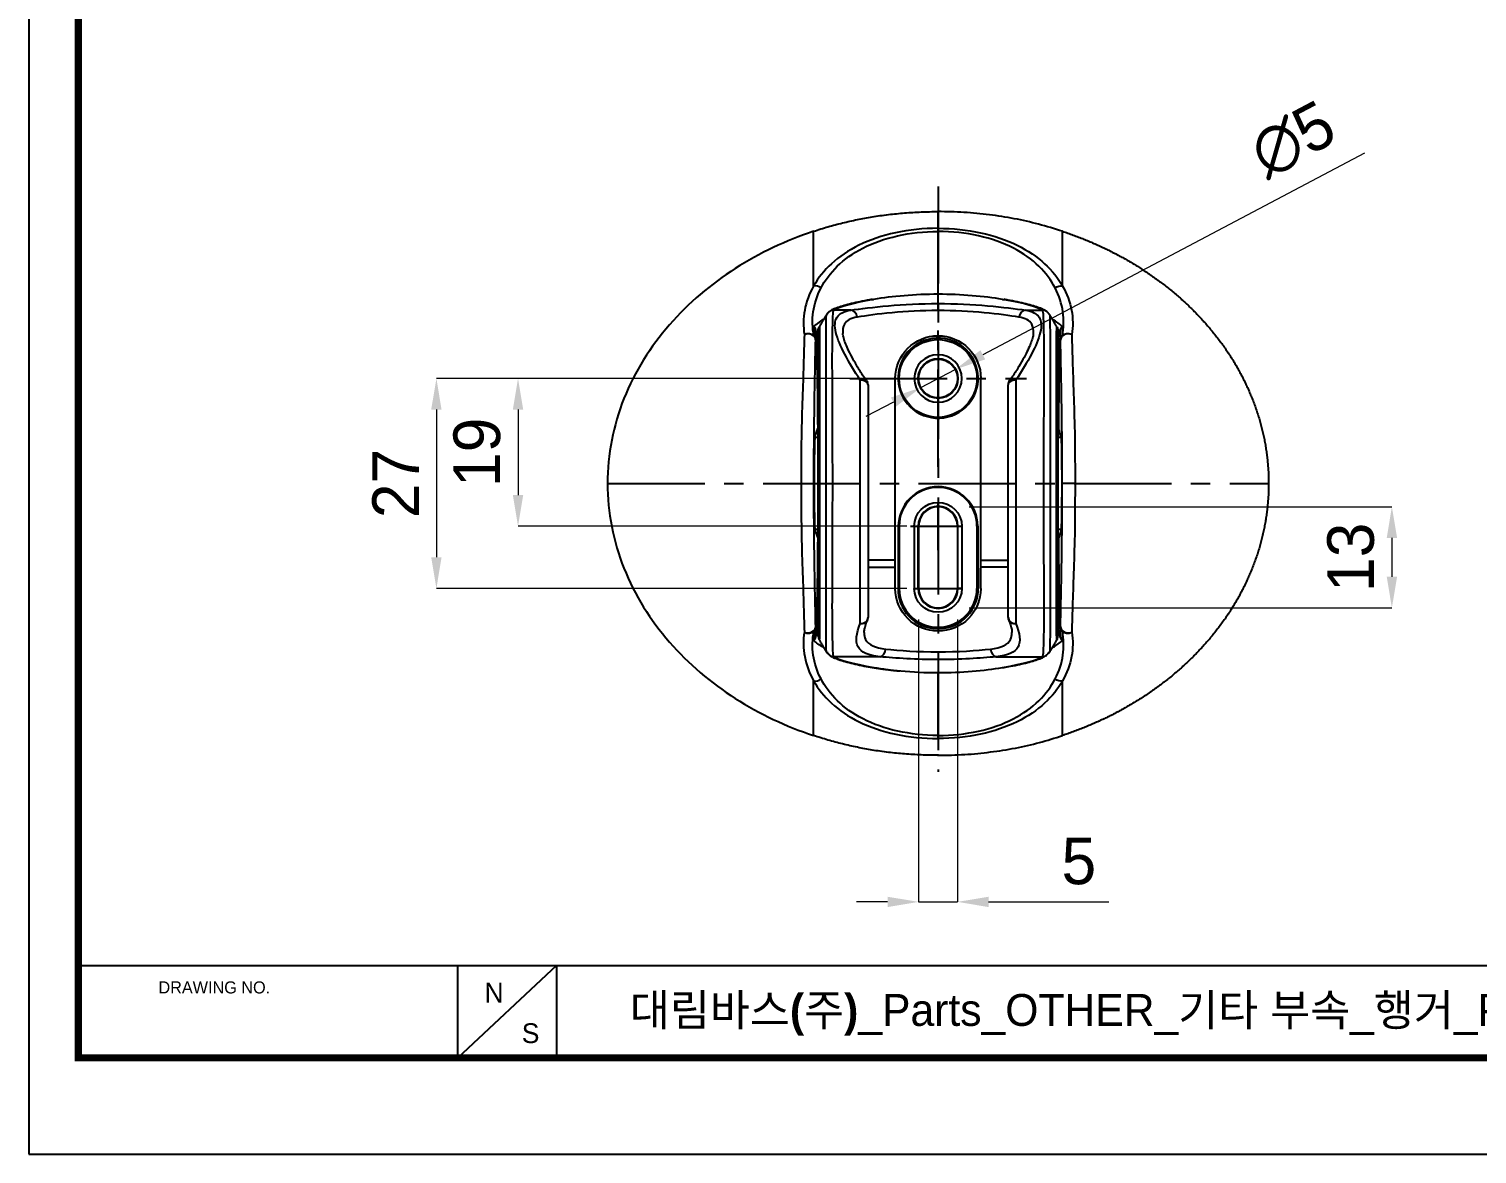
# Model space of a CAD drawing. Extents: x 0 to 395, y 0 to 289.
# Drawn here: x 0 to 186.2, y 0 to 144.7 of the extents above; entities that cross this region are included whole.
import ezdxf

# ---------------------------------------------------------------- set-up
doc = ezdxf.new("R2010")
doc.units = 0
doc.header["$LTSCALE"] = 10
doc.header["$MEASUREMENT"] = 0
doc.header["$PDMODE"] = 3
doc.header["$PDSIZE"] = -10
doc.linetypes.add('CENTER', pattern=[2, 1.25, -0.25, 0.25, -0.25])
doc.layers.get('0').update_dxf_attribs({"linetype": 'CONTINUOUS'})
doc.layers.get('DEFPOINTS').update_dxf_attribs({"linetype": 'CONTINUOUS'})
doc.layers.add('1', color=7, linetype='CONTINUOUS')
doc.layers.add('TOP', color=7, linetype='CONTINUOUS')
doc.layers.add('60', color=7, linetype='CONTINUOUS', true_color=0xffffff)
doc.styles.add('Daelim Dimension', font='')
doc.styles.get('Daelim Dimension').set_extended_font_data('나눔고딕')
doc.dimstyles.new('DEFAULT', dxfattribs={"dimscale": 2, "dimtxt": 2, "dimasz": 2, "dimexe": 0, "dimexo": 2, "dimgap": 1, "dimtad": 1, "dimdec": 0, "dimzin": 9, "dimdsep": 46, "dimtxsty": 'Daelim Dimension', "dimcen": 0.5, "dimclrd": 5, "dimclre": 5, "dimclrt": 256, "dimadec": 1, "dimazin": 0, "dimtfac": 1, "dimtdec": 0, "dimtix": 1, "dimtmove": 0, "dimatfit": 3, "dimfxl": 1, "dimtolj": 1, "dimtzin": 1, "dimlwd": 9, "dimlwe": 9, "dimarcsym": 0})

# ---------------------------------------------------------------- blocks, each defined once
blk = doc.blocks.new('*D1')
at = {"color": 5, "linetype": 'ByBlock', "lineweight": 9, "ltscale": 0.5, "transparency": 16777216}
for p, q in [((120.87, 83.24), (175.21, 83.24)), ((175.21, 79.24), (175.21, 74.24)), ((120.87, 70.24), (175.21, 70.24))]:
    blk.add_line(p, q, dxfattribs=at)
at = {"color": 5, "ltscale": 0.5, "transparency": 16777216}
for points in [[(174.55, 79.24), (175.88, 79.24), (175.21, 83.24)], [(174.55, 74.24), (175.88, 74.24), (175.21, 70.24)]]:
    blk.add_solid(points, dxfattribs=at)
at = {"layer": 'DEFPOINTS', "color": 0, "ltscale": 0.5, "transparency": 16777216}
for p in [(116.87, 83.24), (116.87, 70.24), (175.21, 70.24)]:
    blk.add_point(p, dxfattribs=at)
at = {"color": 7, "ltscale": 0.5, "transparency": 16777216, "insert": (169.94, 76.74), "char_height": 6, "attachment_point": 5, "rotation": 90, "style": 'Daelim Dimension'}
blk.add_mtext('\\A1;13', dxfattribs=at)
blk = doc.blocks.new('*D2')
at = {"color": 5, "linetype": 'ByBlock', "lineweight": 9, "ltscale": 0.5, "transparency": 16777216}
for p, q in [((114.37, 68.74), (114.37, 32.43)), ((119.37, 68.74), (119.37, 32.43)), ((110.37, 32.43), (106.37, 32.43)), ((114.37, 32.43), (119.37, 32.43)), ((123.37, 32.43), (138.82, 32.43))]:
    blk.add_line(p, q, dxfattribs=at)
at = {"color": 5, "ltscale": 0.5, "transparency": 16777216}
for points in [[(110.37, 33.09), (110.37, 31.76), (114.37, 32.43)], [(123.37, 33.09), (123.37, 31.76), (119.37, 32.43)]]:
    blk.add_solid(points, dxfattribs=at)
at = {"layer": 'DEFPOINTS', "color": 0, "ltscale": 0.5, "transparency": 16777216}
for p in [(114.37, 72.74), (119.37, 72.74), (114.37, 32.43)]:
    blk.add_point(p, dxfattribs=at)
at = {"color": 7, "ltscale": 0.5, "transparency": 16777216, "insert": (134.97, 37.66), "char_height": 6, "attachment_point": 5, "style": 'Daelim Dimension'}
blk.add_mtext('\\A1;5', dxfattribs=at)
blk = doc.blocks.new('*D3')
at = {"color": 5, "linetype": 'ByBlock', "lineweight": 9, "ltscale": 0.5, "transparency": 16777216}
for p, q in [((171.7, 128.72), (122.62, 102.78)), ((114.66, 98.57), (119.08, 100.91)), ((111.12, 96.7), (107.59, 94.84))]:
    blk.add_line(p, q, dxfattribs=at)
at = {"color": 5, "ltscale": 0.5, "transparency": 16777216}
for points in [[(122.31, 103.37), (122.93, 102.19), (119.08, 100.91)], [(110.81, 97.29), (111.44, 96.11), (114.66, 98.57)]]:
    blk.add_solid(points, dxfattribs=at)
at = {"layer": 'DEFPOINTS', "color": 0, "ltscale": 0.5, "transparency": 16777216}
for p in [(119.08, 100.91), (114.66, 98.57)]:
    blk.add_point(p, dxfattribs=at)
at = {"color": 7, "ltscale": 0.5, "transparency": 16777216, "insert": (162.49, 130.45), "char_height": 6, "attachment_point": 5, "rotation": 27.856, "style": 'Daelim Dimension'}
blk.add_mtext('\\A1;∅5', dxfattribs=at)
blk = doc.blocks.new('*D5')
at = {"color": 5, "linetype": 'ByBlock', "lineweight": 9, "ltscale": 0.5, "transparency": 16777216}
for p, q in [((112.87, 99.74), (62.87, 99.74)), ((62.87, 95.74), (62.87, 84.74)), ((112.87, 80.74), (62.87, 80.74))]:
    blk.add_line(p, q, dxfattribs=at)
at = {"color": 5, "ltscale": 0.5, "transparency": 16777216}
for points in [[(62.21, 95.74), (63.54, 95.74), (62.87, 99.74)], [(62.21, 84.74), (63.54, 84.74), (62.87, 80.74)]]:
    blk.add_solid(points, dxfattribs=at)
at = {"layer": 'DEFPOINTS', "color": 0, "ltscale": 0.5, "transparency": 16777216}
for p in [(116.87, 99.74), (62.87, 80.74), (116.87, 80.74)]:
    blk.add_point(p, dxfattribs=at)
at = {"color": 7, "ltscale": 0.5, "transparency": 16777216, "insert": (57.61, 90.24), "char_height": 6, "attachment_point": 5, "rotation": 90, "style": 'Daelim Dimension'}
blk.add_mtext('\\A1;19', dxfattribs=at)
blk = doc.blocks.new('*D6')
at = {"color": 5, "linetype": 'ByBlock', "lineweight": 9, "ltscale": 0.5, "transparency": 16777216}
for p, q in [((112.87, 99.74), (52.38, 99.74)), ((52.38, 95.74), (52.38, 76.74)), ((112.87, 72.74), (52.38, 72.74))]:
    blk.add_line(p, q, dxfattribs=at)
at = {"color": 5, "ltscale": 0.5, "transparency": 16777216}
for points in [[(51.71, 95.74), (53.04, 95.74), (52.38, 99.74)], [(51.71, 76.74), (53.04, 76.74), (52.38, 72.74)]]:
    blk.add_solid(points, dxfattribs=at)
at = {"layer": 'DEFPOINTS', "color": 0, "ltscale": 0.5, "transparency": 16777216}
for p in [(116.87, 99.74), (52.38, 72.74), (116.87, 72.74)]:
    blk.add_point(p, dxfattribs=at)
at = {"color": 7, "ltscale": 0.5, "transparency": 16777216, "insert": (47.14, 86.24), "char_height": 6, "attachment_point": 5, "rotation": 90, "style": 'Daelim Dimension'}
blk.add_mtext('\\A1;27', dxfattribs=at)

msp = doc.modelspace()

# ---------------------------------------------------------------- linework, layer by layer
at = {"color": 5}
msp.add_line((6.35, 24.25), (324.36, 24.25), dxfattribs=at)
at = {"color": 5, "ltscale": 40}
for p, q in [((55.1, 24.25), (55.1, 12.35)), ((55.1, 24.25), (55.1, 12.35)), ((67.83, 24.25), (55.1, 12.35)), ((67.83, 24.25), (55.1, 12.35)), ((67.83, 24.25), (67.83, 12.35)), ((67.83, 24.25), (67.83, 12.35))]:
    msp.add_line(p, q, dxfattribs=at)
at = {"ltscale": 0.5}
msp.add_lwpolyline([(0, 0), (394.94, 0), (394.94, 289.38), (0, 289.38)], close=True, dxfattribs=at)
at = {"color": 5, "linetype": 'ByBlock', "lineweight": 200, "const_width": 0.91}
msp.add_lwpolyline([(6.35, 12.39), (388.55, 12.39), (388.55, 282.66), (6.35, 282.66)], close=True, dxfattribs=at)
at = {"layer": '1', "color": 1, "linetype": 'CENTER'}
for p, q in [((116.87, 124.45), (116.87, 49.14)), ((74.37, 86.24), (159.37, 86.24)), ((113.81, 80.74), (119.93, 80.74)), ((113.81, 72.74), (119.93, 72.74))]:
    msp.add_line(p, q, dxfattribs=at)
at = {"layer": '1', "color": 4}
msp.add_line((116.87, 77.68), (116.87, 83.8), dxfattribs=at)
at = {"layer": '60', "color": 7, "linetype": 'Continuous'}
for p, q in [((116.87, 118.65), (116.87, 119.05)), ((107.87, 98.93), (107.87, 69.02)), ((125.87, 69.02), (125.87, 98.93)), ((101.04, 92.23), (101.4, 93.3)), ((132.7, 92.23), (132.35, 93.3)), ((101.47, 92.14), (101.03, 92.14)), ((132.72, 92.14), (132.27, 92.14)), ((101.03, 80.34), (101.47, 80.34)), ((101.04, 80.25), (101.4, 79.19)), ((111.87, 80.74), (111.87, 72.74)), ((114.37, 80.74), (114.37, 72.74)), ((119.37, 80.74), (119.37, 72.74)), ((121.87, 80.74), (121.87, 72.74)), ((132.27, 80.34), (132.72, 80.34)), ((132.7, 80.25), (132.35, 79.19)), ((111.37, 72.74), (111.37, 75.46)), ((122.37, 72.74), (122.37, 75.46)), ((116.87, 53.43), (116.87, 53.83))]:
    msp.add_line(p, q, dxfattribs=at)
at = {"layer": '60', "color": 93, "linetype": 'Continuous'}
for p, q in [((105.64, 108.53), (103.51, 108.53)), ((128.1, 108.53), (130.24, 108.53)), ((106.87, 68.21), (106.87, 99.52)), ((126.87, 99.52), (126.87, 68.21)), ((99.27, 86.24), (100.91, 86.24)), ((134.48, 86.24), (132.84, 86.24)), ((111.76, 80.74), (111.87, 80.74)), ((113.31, 80.74), (114.31, 80.74)), ((113.81, 80.74), (113.81, 72.74)), ((114.31, 80.74), (114.37, 80.74)), ((114.31, 72.74), (114.31, 80.74)), ((119.43, 80.74), (119.37, 80.74)), ((119.43, 72.74), (119.43, 80.74)), ((119.93, 80.74), (119.93, 72.74)), ((121.98, 80.74), (121.87, 80.74)), ((111.37, 76.39), (107.87, 76.39)), ((122.37, 76.39), (125.87, 76.39)), ((107.87, 75.46), (111.37, 75.46)), ((125.87, 75.46), (122.37, 75.46)), ((111.72, 72.74), (111.87, 72.74)), ((113.81, 72.74), (114.31, 72.74)), ((114.31, 72.74), (114.37, 72.74)), ((119.43, 72.74), (119.37, 72.74)), ((119.93, 72.74), (119.43, 72.74)), ((122.03, 72.74), (121.87, 72.74)), ((109.41, 63.95), (103.51, 63.95)), ((124.34, 63.95), (130.24, 63.95))]:
    msp.add_line(p, q, dxfattribs=at)
at = {"layer": '60', "color": 7, "linetype": 'Continuous'}
for radius in [5, 2.5]:
    msp.add_circle((116.87, 99.74), radius, dxfattribs=at)
at = {"layer": '60', "color": 93, "linetype": 'Continuous', "extrusion": (0, 0, -1)}
msp.add_circle((-116.87, 99.74), 3.06, dxfattribs=at)
at = {"layer": '60', "color": 93, "linetype": 'Continuous'}
msp.add_circle((116.87, 99.74), 2.56, dxfattribs=at)
at = {"layer": '60', "color": 7, "linetype": 'Continuous', "extrusion": (0, 0.000306108, -1)}
for centre, start, end in [((-102.47, 105.9, 0.03), 359.9999, 27.0816), ((-131.27, 105.9, 0.03), 152.9234, 180)]:
    msp.add_arc(centre, 1, start, end, dxfattribs=at)
at = {"layer": '60', "color": 7, "linetype": 'Continuous'}
for centre, radius, start, end in [((106.87, 98.93), 1, 0, 34.4787), ((126.87, 98.93), 1, 145.5213, 180), ((116.87, 80.74), 5, 0, 180), ((116.87, 80.74), 2.5, 0, 180), ((116.87, 72.74), 5, 180, 0), ((116.87, 72.74), 2.5, 180, 0), ((106.87, 69.02), 1, 336.5332, 0), ((126.87, 69.02), 1, 180, 203.4668)]:
    msp.add_arc(centre, radius, start, end, dxfattribs=at)
at = {"layer": '60', "color": 93, "linetype": 'Continuous', "extrusion": (0, 0, -1)}
for centre, start, end in [((-116.87, 80.74), 0, 180), ((-116.87, 72.74), 180, 0)]:
    msp.add_arc(centre, 3.06, start, end, dxfattribs=at)
at = {"layer": '60', "color": 93, "linetype": 'Continuous'}
for centre, start, end in [((116.87, 80.74), 0, 180), ((116.87, 72.74), 180, 0)]:
    msp.add_arc(centre, 2.56, start, end, dxfattribs=at)
at = {"layer": '60', "color": 7, "linetype": 'Continuous'}
for centre, major_axis, ratio, start_param, end_param in [((103.51, 107.54), (-0.563, 0.826), 0.984798, 6.324751, 6.377201), ((130.24, 107.54), (-0.563, -0.826), 0.984798, 3.052026, 3.102133), ((101.05, 86.24), (0, 6), 0.017455, 0.05236, 3.089233), ((132.7, 86.24), (0, 6), 0.017455, 3.193953, 6.230825), ((126.87, 69.02), (-0.917, -0.398), 0.779356, 6.261631, 6.283212), ((102.47, 66.6), (-1, 0), 0.99973, 0.014432, 0.485111), ((131.27, 66.6), (-1, 0), 0.99973, 2.657241, 3.127161), ((130.24, 64.95), (-0.564, 0.825), 0.984858, 3.157025, 3.187059)]:
    msp.add_ellipse(centre, major_axis=major_axis, ratio=ratio, start_param=start_param, end_param=end_param, dxfattribs=at)
at = {"layer": '60', "color": 93, "linetype": 'Continuous'}
for centre, major_axis, ratio, start_param, end_param in [((103.51, 107.54), (-0.563, 0.826), 0.984798, 5.677654, 6.32475), ((105.64, 107.54), (-0.152, 0.988), 0.836841, 4.677393, 6.101584), ((128.1, 107.54), (0.152, 0.988), 0.836841, 0.181601, 1.605792), ((130.24, 107.54), (-0.563, -0.826), 0.984798, 3.102134, 3.747124), ((100.14, 104.66), (0.985, 0.172), 0.83211, 0.546981, 1.899841), ((100.14, 104.66), (1, -0.024), 0.803758, 0.029338, 2.061127), ((100.14, 104.66), (0.999, -0.036), 0.901555, 0.040348, 0.729776), ((133.6, 104.66), (-1, -0.024), 0.803758, 4.222058, 6.253847), ((133.6, 104.66), (-0.999, -0.036), 0.901555, 5.553409, 6.242837), ((133.6, 104.66), (-0.985, 0.172), 0.83211, 4.383344, 5.736204), ((106.87, 98.93), (-0.824, -0.566), 0.518959, 3.150087, 4.370035), ((106.87, 98.93), (1, 0), 0.593014, 0, 1.570796), ((126.87, 98.93), (1, 0), 0.593014, 1.570796, 3.141593), ((126.87, 98.93), (0.824, -0.566), 0.518959, 1.91315, 3.141563), ((106.87, 69.02), (1, 0), 0.804811, 4.712389, 6.283185), ((126.87, 69.02), (1, 0), 0.804811, 3.141593, 4.712389), ((100.14, 67.83), (-1, -0.024), 0.803758, 1.080465, 3.112255), ((100.14, 67.83), (-0.985, 0.172), 0.83211, 1.241752, 2.594612), ((100.14, 67.83), (-0.999, -0.036), 0.901555, 2.411816, 3.101245), ((106.87, 69.02), (0.917, -0.398), 0.779356, 5.038635, 6.283159), ((126.87, 69.02), (-0.917, -0.398), 0.779356, 6.283212, 7.527735), ((133.6, 67.83), (1, -0.024), 0.803758, 3.170931, 5.20272), ((133.6, 67.83), (0.999, -0.036), 0.901555, 3.181941, 3.871369), ((133.6, 67.83), (0.985, 0.172), 0.83211, 3.688574, 5.041433), ((103.51, 64.95), (-0.564, -0.825), 0.984858, 6.251905, 6.890063), ((109.41, 64.95), (0.1, 0.995), 0.709173, 3.282292, 4.783501), ((124.34, 64.95), (-0.1, 0.995), 0.709173, 1.499684, 3.000893), ((130.24, 64.95), (-0.564, 0.825), 0.984858, 2.534715, 3.157025)]:
    msp.add_ellipse(centre, major_axis=major_axis, ratio=ratio, start_param=start_param, end_param=end_param, dxfattribs=at)
at = {"layer": '60', "color": 7, "linetype": 'Continuous'}
for points, degree, knots in [([(100.87, 118.67), (108.42, 121.19), (116.83, 121.2), (116.85, 121.2), (116.87, 121.2)], 2, [0, 0, 0, 0.997285, 0.997285, 1, 1, 1]), ([(132.87, 118.67), (131.85, 118.99), (129.81, 119.62), (126.67, 120.32), (123.46, 120.83), (120.19, 121.14), (117.98, 121.18), (116.87, 121.2)], 3, [0, 0, 0, 0, 0.196807, 0.394365, 0.593531, 0.79514, 1, 1, 1, 1]), ([(100.87, 118.67), (97.34, 117.48), (90.54, 114.3), (81.9, 107.02), (75.85, 97.42), (74.37, 89.97), (74.37, 86.24)], 3, [0, 0, 0, 0, 0.25, 0.5, 0.75, 1, 1, 1, 1]), ([(116.87, 110.6), (116.87, 110.73), (116.87, 110.87), (116.87, 111), (116.87, 113.55), (116.87, 116.1), (116.87, 118.65)], 3, [0, 0, 0, 0, 0.050214, 0.050214, 0.050214, 1, 1, 1, 1]), ([(132.87, 118.67), (138.31, 116.85), (142.95, 113.88), (147.83, 110.76), (151.42, 106.63), (155.23, 102.25), (157.25, 97.15), (159.37, 91.83), (159.37, 86.24)], 2, [0, 0, 0, 0.25, 0.25, 0.5, 0.5, 0.75, 0.75, 1, 1, 1]), ([(108.39, 109.92), (107.95, 109.84), (107.12, 109.68), (105.98, 109.43), (104.99, 109.18), (104.15, 108.93), (103.48, 108.67), (103.12, 108.53), (102.9, 108.34), (102.87, 108.31)], 3, [0, 0, 0, 0, 0.161238, 0.315111, 0.478694, 0.643446, 0.811656, 0.967217, 1, 1, 1, 1]), ([(125.15, 109.91), (122.8, 110.3), (119.84, 110.57), (113.91, 110.57), (110.94, 110.3), (108.59, 109.91)], 3, [0, 0, 0, 0, 0.5, 0.5, 1, 1, 1, 1]), ([(130.87, 108.31), (130.84, 108.34), (130.7, 108.46), (130.41, 108.61), (129.9, 108.83), (129.14, 109.07), (128.2, 109.33), (127.08, 109.58), (126.11, 109.78), (125.51, 109.89), (125.34, 109.92)], 3, [0, 0, 0, 0, 0.030591, 0.122386, 0.285427, 0.446172, 0.615898, 0.780243, 0.939938, 1, 1, 1, 1]), ([(101.18, 105.79), (101.18, 105.9), (101.16, 106.01), (101.12, 106.11), (101.08, 106.21), (101.02, 106.31), (100.95, 106.39), (100.94, 106.41), (100.92, 106.42), (100.91, 106.44), (100.91, 106.44), (100.91, 106.44), (100.9, 106.45)], 3, [0, 0, 0, 0, 0.454179, 0.454179, 0.454179, 0.907929, 0.907929, 0.907929, 0.987147, 0.987147, 0.987147, 1, 1, 1, 1]), ([(132.57, 105.79), (132.57, 105.9), (132.59, 106.01), (132.63, 106.11), (132.66, 106.21), (132.72, 106.31), (132.79, 106.39), (132.81, 106.41), (132.82, 106.42), (132.83, 106.44), (132.84, 106.44), (132.84, 106.44), (132.84, 106.45)], 3, [0, 0, 0, 0, 0.454179, 0.454179, 0.454179, 0.907929, 0.907929, 0.907929, 0.987147, 0.987147, 0.987147, 1, 1, 1, 1]), ([(101.18, 105.53), (101.18, 105.55), (101.18, 105.57), (101.18, 105.6), (101.18, 105.62), (101.18, 105.66), (101.18, 105.7), (101.18, 105.73), (101.18, 105.76), (101.18, 105.79), (101.18, 105.79), (101.18, 105.79), (101.18, 105.79)], 3, [0, 0, 0, 0, 0.374258, 0.374258, 0.374258, 0.75293, 0.75293, 0.75293, 0.992551, 0.992551, 0.992551, 1, 1, 1, 1]), ([(101.2, 105.22), (101.24, 104.12), (101.28, 102.49), (101.35, 98.4), (101.38, 95.94), (101.4, 93.3)], 3, [0, 0, 0, 0, 0.5, 0.5, 1, 1, 1, 1]), ([(101.47, 66.6), (101.47, 66.56), (101.47, 66.92), (101.47, 68.27), (101.47, 69.83), (101.47, 75.96), (101.47, 81.84), (101.47, 90.4), (101.47, 93.24), (101.47, 98.35), (101.47, 100.63), (101.47, 104.08), (101.47, 105.27), (101.47, 105.84), (101.47, 105.88), (101.47, 105.88)], 3, [0, 0, 0, 0, 0.074724, 0.074724, 0.224588, 0.224588, 0.524315, 0.524315, 0.674179, 0.674179, 0.824043, 0.824043, 0.973907, 0.973907, 1, 1, 1, 1]), ([(107.65, 99.48), (107.32, 99.95), (106.72, 100.87), (105.96, 102.17), (105.39, 103.26), (104.97, 104.2), (104.73, 104.91), (104.63, 105.37), (104.63, 105.5), (104.63, 105.51)], 3, [0, 0, 0, 0, 0.192009, 0.380039, 0.559945, 0.702212, 0.851561, 0.992913, 1, 1, 1, 1]), ([(111.37, 99.74), (111.37, 101.21), (111.98, 102.62), (113.96, 104.62), (115.4, 105.24), (118.34, 105.24), (119.78, 104.62), (121.78, 102.6), (122.37, 101.23), (122.37, 99.74)], 3, [0, 0, 0, 0, 0.25, 0.25, 0.5, 0.5, 0.75, 0.75, 1, 1, 1, 1]), ([(120.74, 96.38), (119.86, 95.38), (118.51, 94.7), (115.66, 94.58), (114.23, 95.17), (112.32, 97.03), (111.78, 98.28), (111.66, 100.8), (112.08, 102.13), (113.84, 104.17), (115.21, 104.87), (118.08, 105), (119.53, 104.41), (121.47, 102.49), (121.99, 101.19), (122.06, 98.64), (121.62, 97.38), (120.74, 96.38)], 3, [0, 0, 0, 0, 0.125, 0.125, 0.25, 0.25, 0.375, 0.375, 0.5, 0.5, 0.625, 0.625, 0.75, 0.75, 0.875, 0.875, 1, 1, 1, 1]), ([(129.11, 105.51), (129.11, 105.5), (129.11, 105.36), (129.02, 104.93), (128.79, 104.25), (128.42, 103.4), (127.92, 102.42), (127.27, 101.29), (126.64, 100.28), (126.21, 99.66), (126.08, 99.47)], 3, [0, 0, 0, 0, 0.00994, 0.145442, 0.283209, 0.427881, 0.576802, 0.748183, 0.92626, 1, 1, 1, 1]), ([(132.27, 105.88), (132.27, 105.88), (132.27, 105.84), (132.27, 105.27), (132.27, 104.08), (132.27, 100.63), (132.27, 98.35), (132.27, 93.24), (132.27, 90.4), (132.27, 81.84), (132.27, 75.96), (132.27, 69.83), (132.27, 68.27), (132.27, 66.92), (132.27, 66.56), (132.27, 66.6)], 3, [0, 0, 0, 0, 0.026082, 0.026082, 0.17595, 0.17595, 0.325819, 0.325819, 0.475687, 0.475687, 0.775424, 0.775424, 0.925293, 0.925293, 1, 1, 1, 1]), ([(132.55, 105.22), (132.5, 104.12), (132.46, 102.49), (132.39, 98.4), (132.37, 95.94), (132.35, 93.3)], 3, [0, 0, 0, 0, 0.5, 0.5, 1, 1, 1, 1]), ([(132.56, 105.53), (132.56, 105.55), (132.56, 105.57), (132.56, 105.6), (132.56, 105.62), (132.56, 105.66), (132.57, 105.7), (132.57, 105.73), (132.57, 105.76), (132.57, 105.79), (132.57, 105.79), (132.57, 105.79), (132.57, 105.79)], 3, [0, 0, 0, 0, 0.374258, 0.374258, 0.374258, 0.75293, 0.75293, 0.75293, 0.992551, 0.992551, 0.992551, 1, 1, 1, 1]), ([(111.37, 76.39), (111.37, 76.96), (111.37, 77.53), (111.37, 78.1), (111.37, 83.98), (111.37, 89.87), (111.37, 95.76), (111.37, 96.32), (111.37, 96.89), (111.37, 97.46), (111.37, 98.22), (111.37, 98.98), (111.37, 99.74)], 3, [0, 0, 0, 0, 0.073359, 0.073359, 0.073359, 0.829472, 0.829472, 0.829472, 0.902301, 0.902301, 0.902301, 1, 1, 1, 1]), ([(122.37, 76.39), (122.37, 76.96), (122.37, 77.53), (122.37, 78.1), (122.37, 83.98), (122.37, 89.87), (122.37, 95.76), (122.37, 96.32), (122.37, 96.89), (122.37, 97.46), (122.37, 98.22), (122.37, 98.98), (122.37, 99.74)], 3, [0, 0, 0, 0, 0.073359, 0.073359, 0.073359, 0.829472, 0.829472, 0.829472, 0.902301, 0.902301, 0.902301, 1, 1, 1, 1]), ([(74.37, 86.24), (74.37, 82.52), (75.85, 75.07), (81.9, 65.46), (90.54, 58.19), (97.34, 55), (100.87, 53.82)], 3, [0, 0, 0, 0, 0.25, 0.5, 0.75, 1, 1, 1, 1]), ([(121.98, 80.74), (121.97, 82.08), (121.43, 83.38), (119.56, 85.26), (118.22, 85.83), (115.53, 85.83), (114.2, 85.27), (112.3, 83.37), (111.77, 82.08), (111.76, 80.74)], 3, [0, 0, 0, 0, 0.25, 0.25, 0.5, 0.5, 0.75, 0.75, 1, 1, 1, 1]), ([(159.37, 86.24), (159.37, 80.66), (157.25, 75.33), (155.23, 70.23), (151.42, 65.85), (147.83, 61.73), (142.95, 58.6), (138.32, 55.64), (132.87, 53.82)], 2, [0, 0, 0, 0.25, 0.25, 0.5, 0.5, 0.75, 0.75, 1, 1, 1]), ([(101.4, 79.19), (101.38, 76.53), (101.35, 74.07), (101.28, 70), (101.24, 68.35), (101.2, 67.26)], 3, [0, 0, 0, 0, 0.5, 0.5, 1, 1, 1, 1]), ([(132.35, 79.19), (132.37, 76.53), (132.39, 74.07), (132.46, 70), (132.5, 68.35), (132.55, 67.26)], 3, [0, 0, 0, 0, 0.5, 0.5, 1, 1, 1, 1]), ([(122.37, 72.74), (122.37, 71.25), (121.76, 69.85), (119.78, 67.87), (118.36, 67.24), (115.4, 67.24), (113.97, 67.86), (111.99, 69.85), (111.37, 71.25), (111.37, 72.74)], 3, [0, 0, 0, 0, 0.25, 0.25, 0.5, 0.5, 0.75, 0.75, 1, 1, 1, 1]), ([(111.72, 72.74), (111.7, 71.46), (112.17, 70.18), (114.04, 68.18), (115.43, 67.55), (118.29, 67.54), (119.69, 68.17), (121.57, 70.17), (122.04, 71.46), (122.03, 72.74)], 3, [0, 0, 0, 0, 0.25, 0.25, 0.5, 0.5, 0.75, 0.75, 1, 1, 1, 1]), ([(107.38, 67.08), (107.38, 67.17), (107.39, 67.41), (107.52, 67.93), (107.68, 68.37), (107.79, 68.62)], 3, [0, 0, 0, 0, 0.260182, 0.621296, 1, 1, 1, 1]), ([(125.94, 68.63), (126.01, 68.48), (126.17, 68.1), (126.32, 67.59), (126.38, 67.21), (126.37, 67.09), (126.37, 67.08)], 3, [0, 0, 0, 0, 0.224491, 0.597081, 0.946906, 1, 1, 1, 1]), ([(100.9, 66.04), (100.91, 66.04), (100.91, 66.04), (100.91, 66.04), (100.99, 66.14), (101.06, 66.24), (101.11, 66.35), (101.15, 66.46), (101.18, 66.58), (101.18, 66.69)], 3, [0, 0, 0, 0, 0.01285, 0.01285, 0.01285, 0.512381, 0.512381, 0.512381, 1, 1, 1, 1]), ([(101.18, 66.69), (101.18, 66.72), (101.18, 66.74), (101.18, 66.76), (101.18, 66.8), (101.18, 66.83), (101.18, 66.86), (101.18, 66.9), (101.18, 66.93), (101.18, 66.96)], 3, [0, 0, 0, 0, 0.182621, 0.182621, 0.182621, 0.517614, 0.517614, 0.517614, 1, 1, 1, 1]), ([(132.57, 66.69), (132.57, 66.72), (132.57, 66.74), (132.57, 66.76), (132.56, 66.8), (132.56, 66.83), (132.56, 66.86), (132.56, 66.9), (132.56, 66.93), (132.56, 66.96)], 3, [0, 0, 0, 0, 0.182621, 0.182621, 0.182621, 0.517614, 0.517614, 0.517614, 1, 1, 1, 1]), ([(132.84, 66.04), (132.84, 66.04), (132.84, 66.04), (132.83, 66.04), (132.75, 66.14), (132.68, 66.24), (132.64, 66.35), (132.59, 66.46), (132.57, 66.58), (132.57, 66.69)], 3, [0, 0, 0, 0, 0.01285, 0.01285, 0.01285, 0.512381, 0.512381, 0.512381, 1, 1, 1, 1]), ([(103.01, 64.09), (103.06, 64.05), (103.25, 63.93), (103.62, 63.76), (104.26, 63.53), (105.13, 63.27), (106.18, 63.01), (107.27, 62.77), (108.04, 62.63), (108.39, 62.56)], 3, [0, 0, 0, 0, 0.048077, 0.18433, 0.352875, 0.53213, 0.702801, 0.866527, 1, 1, 1, 1]), ([(125.35, 62.56), (125.63, 62.62), (126.34, 62.75), (127.36, 62.96), (128.4, 63.21), (129.27, 63.46), (130, 63.71), (130.47, 63.91), (130.74, 64.1), (130.83, 64.16)], 3, [0, 0, 0, 0, 0.102093, 0.26315, 0.416405, 0.578195, 0.743124, 0.915139, 1, 1, 1, 1]), ([(112.08, 62.13), (113.6, 62), (115.22, 61.91), (119.89, 61.92), (122.8, 62.18), (125.15, 62.58)], 3, [0, 0, 0, 0, 0.35411, 0.35411, 1, 1, 1, 1]), ([(116.87, 53.83), (116.87, 56.38), (116.87, 58.93), (116.87, 61.48), (116.87, 61.62), (116.87, 61.75), (116.87, 61.89)], 3, [0, 0, 0, 0, 0.949786, 0.949786, 0.949786, 1, 1, 1, 1]), ([(116.87, 51.28), (116.85, 51.28), (116.83, 51.28), (108.42, 51.29), (100.87, 53.82)], 2, [0, 0, 0, 0.002715, 0.002715, 1, 1, 1]), ([(116.87, 51.28), (118.02, 51.3), (120.27, 51.34), (123.59, 51.67), (126.79, 52.18), (129.89, 52.88), (131.88, 53.51), (132.87, 53.82)], 3, [0, 0, 0, 0, 0.21097, 0.415505, 0.614579, 0.80912, 1, 1, 1, 1])]:
    msp.add_open_spline(points, degree=degree, knots=knots, dxfattribs=at)
at = {"layer": '60', "color": 93, "linetype": 'Continuous'}
for points in [[(116.87, 119.05), (116.87, 120.28), (116.87, 121.01), (116.87, 121.2)], [(101.83, 111.39), (101.55, 111.6), (101.18, 111.7), (100.87, 111.64)], [(131.92, 111.39), (132.19, 111.6), (132.57, 111.7), (132.87, 111.63)], [(100.87, 111.63), (99.73, 109.61), (99.34, 107.45), (99.69, 105.38)], [(100.91, 105.23), (100.5, 107.28), (100.79, 109.39), (101.83, 111.39)], [(108.59, 109.91), (105.84, 109.44), (104.02, 108.88), (103.51, 108.53)], [(130.24, 108.53), (129.72, 108.88), (127.9, 109.45), (125.15, 109.91)], [(132.83, 105.23), (133.25, 107.28), (132.95, 109.39), (131.92, 111.39)], [(132.87, 111.63), (134.02, 109.61), (134.4, 107.45), (134.06, 105.38)], [(100.9, 106.45), (101.23, 106.73), (101.65, 107.04), (102.15, 107.35)], [(132.84, 106.45), (132.51, 106.73), (132.09, 107.04), (131.59, 107.35)], [(101.53, 105.77), (101.41, 105.69), (101.29, 105.61), (101.18, 105.53)], [(101.43, 105.39), (101.35, 105.33), (101.27, 105.28), (101.2, 105.22)], [(132.19, 105.79), (132.32, 105.7), (132.45, 105.61), (132.56, 105.53)], [(132.31, 105.39), (132.39, 105.33), (132.47, 105.28), (132.55, 105.22)], [(101.83, 61.1), (100.79, 63.1), (100.5, 65.2), (100.91, 67.25)], [(101.2, 67.26), (101.27, 67.21), (101.35, 67.15), (101.43, 67.09)], [(131.92, 61.1), (132.96, 63.1), (133.25, 65.2), (132.83, 67.25)], [(132.55, 67.26), (132.47, 67.21), (132.39, 67.15), (132.31, 67.09)], [(102.09, 65.17), (101.61, 65.47), (101.22, 65.76), (100.9, 66.04)], [(101.18, 66.96), (101.28, 66.88), (101.38, 66.81), (101.5, 66.73)], [(131.66, 65.17), (132.13, 65.47), (132.53, 65.76), (132.84, 66.04)], [(132.56, 66.96), (132.46, 66.88), (132.34, 66.8), (132.22, 66.71)], [(103.51, 63.95), (104.02, 63.61), (105.84, 63.04), (108.6, 62.58)], [(125.15, 62.58), (127.91, 63.04), (129.73, 63.61), (130.24, 63.95)], [(108.6, 62.58), (109.66, 62.4), (110.84, 62.25), (112.08, 62.13)], [(100.87, 60.85), (101.18, 60.78), (101.55, 60.88), (101.83, 61.1)], [(132.87, 60.85), (132.57, 60.78), (132.19, 60.88), (131.92, 61.1)], [(132.87, 53.82), (132.87, 54.46), (132.87, 56.87), (132.87, 60.85)]]:
    msp.add_open_spline(points, degree=3, dxfattribs=at)
for points, knots in [([(116.87, 119.05), (113.1, 119.05), (109.46, 118.24), (103.94, 115.51), (102.02, 113.65), (100.87, 111.64)], [0, 0, 0, 0, 0.5, 0.5, 1, 1, 1, 1]), ([(100.87, 111.63), (100.87, 112.09), (100.87, 113.64), (100.87, 116.8), (100.87, 118.28), (100.87, 118.67)], [0, 0, 0, 0, 0.113568, 0.409045, 1, 1, 1, 1]), ([(101.83, 111.39), (102.33, 112.37), (103.02, 113.3), (104.8, 115.04), (105.9, 115.84), (109.78, 117.84), (113.27, 118.65), (116.87, 118.65)], [0, 0, 0, 0, 0.25, 0.25, 0.5, 0.5, 1, 1, 1, 1]), ([(116.87, 119.05), (120.64, 119.05), (124.28, 118.24), (129.8, 115.51), (131.73, 113.65), (132.87, 111.64)], [0, 0, 0, 0, 0.5, 0.5, 1, 1, 1, 1]), ([(131.92, 111.39), (131.41, 112.37), (130.73, 113.3), (128.94, 115.04), (127.85, 115.84), (123.96, 117.84), (120.47, 118.65), (116.87, 118.65)], [0, 0, 0, 0, 0.25, 0.25, 0.5, 0.5, 1, 1, 1, 1]), ([(132.87, 111.63), (132.87, 113.26), (132.87, 116.61), (132.87, 118.28), (132.87, 118.67)], [0, 0, 0, 0, 0.409051, 1, 1, 1, 1]), ([(103.51, 108.53), (103.31, 108.4), (103.33, 108.13), (103.3, 107.36), (103.28, 106.86), (103.25, 105.01), (103.23, 103.32), (103.24, 97.21), (103.28, 91.76), (103.28, 83.46), (103.27, 80.74), (103.25, 75.6), (103.24, 73.23), (103.23, 69.17), (103.25, 67.47), (103.28, 65.62), (103.3, 65.12), (103.33, 64.35), (103.32, 64.09), (103.51, 63.95)], [0, 0, 0, 0, 0.0625, 0.0625, 0.125, 0.125, 0.25, 0.25, 0.5, 0.5, 0.625, 0.625, 0.75, 0.75, 0.875, 0.875, 0.9375, 0.9375, 1, 1, 1, 1]), ([(106.87, 99.52), (105.33, 101.87), (104.13, 104.03), (103.55, 106.47), (103.57, 107.14), (104.19, 108.1), (104.78, 108.39), (105.64, 108.53)], [0, 0, 0, 0, 0.5, 0.5, 0.75, 0.75, 1, 1, 1, 1]), ([(105.64, 108.53), (108.09, 108.9), (112.4, 109.37), (121.33, 109.37), (125.65, 108.9), (128.1, 108.53)], [0, 0, 0, 0, 0.5, 0.5, 1, 1, 1, 1]), ([(127.27, 107.63), (125.02, 108), (121.02, 108.48), (112.71, 108.48), (108.73, 108), (106.48, 107.63)], [0, 0, 0, 0, 0.5, 0.5, 1, 1, 1, 1]), ([(128.1, 108.53), (128.97, 108.39), (129.55, 108.1), (130.17, 107.14), (130.2, 106.47), (129.62, 104.03), (128.41, 101.87), (126.87, 99.52)], [0, 0, 0, 0, 0.25, 0.25, 0.5, 0.5, 1, 1, 1, 1]), ([(130.24, 63.95), (130.43, 64.09), (130.42, 64.35), (130.44, 65.12), (130.46, 65.62), (130.5, 67.47), (130.51, 69.17), (130.5, 73.23), (130.49, 75.6), (130.47, 80.74), (130.47, 83.46), (130.47, 91.76), (130.5, 97.21), (130.51, 103.32), (130.5, 105.01), (130.46, 106.86), (130.44, 107.36), (130.42, 108.13), (130.43, 108.4), (130.24, 108.53)], [0, 0, 0, 0, 0.0625, 0.0625, 0.125, 0.125, 0.25, 0.25, 0.375, 0.375, 0.5, 0.5, 0.75, 0.75, 0.875, 0.875, 0.9375, 0.9375, 1, 1, 1, 1]), ([(100.9, 106.45), (100.91, 106.07), (100.91, 105.72), (100.91, 105.41), (100.91, 105.35), (100.91, 105.29), (100.91, 105.23)], [0, 0, 0, 0, 0.837269, 0.837269, 0.837269, 1, 1, 1, 1]), ([(101.6, 106.38), (101.61, 106.37), (101.61, 106.33), (101.64, 105.8), (101.63, 104.56), (101.64, 100.97), (101.64, 98.6), (101.63, 93.28), (101.63, 90.33), (101.63, 84.4), (101.63, 81.38), (101.63, 75.83), (101.64, 73.28), (101.63, 69.11), (101.64, 67.56), (101.62, 66.35), (101.6, 66.11), (101.6, 66.11)], [0, 0, 0, 0, 0.022999, 0.022999, 0.174801, 0.174801, 0.326603, 0.326603, 0.478404, 0.478404, 0.630206, 0.630206, 0.782008, 0.782008, 0.93381, 0.93381, 1, 1, 1, 1]), ([(102.54, 64.55), (102.48, 64.69), (102.5, 64.87), (102.49, 65.48), (102.48, 65.96), (102.47, 67.74), (102.47, 69.4), (102.47, 73.4), (102.48, 75.74), (102.48, 80.82), (102.48, 83.5), (102.48, 91.68), (102.47, 97.07), (102.47, 103.09), (102.47, 104.74), (102.48, 106.52), (102.49, 107), (102.5, 107.62), (102.48, 107.81), (102.55, 107.94)], [0, 0, 0, 0, 0.04568, 0.04568, 0.110493, 0.110493, 0.240118, 0.240118, 0.369744, 0.369744, 0.49937, 0.49937, 0.758621, 0.758621, 0.888246, 0.888246, 0.953059, 0.953059, 1, 1, 1, 1]), ([(106.48, 107.63), (105.66, 107.49), (105.12, 107.21), (104.65, 106.41), (104.58, 106), (104.62, 105.52)], [0, 0, 0, 0, 0.59283, 0.59283, 1, 1, 1, 1]), ([(129.12, 105.52), (129.16, 106), (129.1, 106.41), (128.63, 107.21), (128.08, 107.49), (127.27, 107.63)], [0, 0, 0, 0, 0.407612, 0.407612, 1, 1, 1, 1]), ([(131.2, 107.94), (131.26, 107.81), (131.25, 107.62), (131.25, 107), (131.26, 106.52), (131.27, 104.74), (131.27, 103.09), (131.27, 97.07), (131.26, 91.68), (131.26, 83.5), (131.26, 80.82), (131.27, 75.74), (131.27, 73.4), (131.27, 69.4), (131.27, 67.74), (131.26, 65.96), (131.25, 65.48), (131.25, 64.87), (131.26, 64.69), (131.2, 64.55)], [0, 0, 0, 0, 0.046949, 0.046949, 0.111772, 0.111772, 0.241419, 0.241419, 0.500713, 0.500713, 0.630361, 0.630361, 0.760008, 0.760008, 0.889655, 0.889655, 0.954478, 0.954478, 1, 1, 1, 1]), ([(132.14, 66.11), (132.14, 66.11), (132.12, 66.35), (132.1, 67.56), (132.11, 69.11), (132.11, 73.27), (132.11, 75.82), (132.11, 81.37), (132.11, 84.39), (132.11, 90.32), (132.11, 93.27), (132.11, 98.59), (132.11, 100.96), (132.11, 104.55), (132.1, 105.8), (132.14, 106.33), (132.14, 106.37), (132.14, 106.38)], [0, 0, 0, 0, 0.066095, 0.066095, 0.217809, 0.217809, 0.369523, 0.369523, 0.521237, 0.521237, 0.67295, 0.67295, 0.824664, 0.824664, 0.976378, 0.976378, 1, 1, 1, 1]), ([(132.84, 106.45), (132.84, 106.07), (132.84, 105.72), (132.84, 105.41), (132.83, 105.35), (132.83, 105.29), (132.83, 105.23)], [0, 0, 0, 0, 0.837269, 0.837269, 0.837269, 1, 1, 1, 1]), ([(99.69, 105.38), (99.61, 102.95), (99.54, 100.23), (99.38, 95.66), (99.33, 94.01), (99.27, 90.31), (99.27, 88.28), (99.27, 86.24)], [0, 0, 0, 0, 0.5, 0.5, 0.75, 0.75, 1, 1, 1, 1]), ([(100.91, 86.24), (100.91, 87.23), (100.91, 88.21), (100.92, 90.14), (100.92, 91.08), (100.94, 93.75), (100.97, 95.31), (101.03, 99.69), (101.09, 102.31), (101.14, 104.66)], [0, 0, 0, 0, 0.125, 0.125, 0.25, 0.25, 0.5, 0.5, 1, 1, 1, 1]), ([(132.84, 86.24), (132.84, 87.23), (132.83, 88.21), (132.83, 90.14), (132.82, 91.08), (132.8, 93.75), (132.78, 95.31), (132.71, 99.69), (132.66, 102.31), (132.6, 104.66)], [0, 0, 0, 0, 0.125, 0.125, 0.25, 0.25, 0.5, 0.5, 1, 1, 1, 1]), ([(134.06, 105.38), (134.13, 102.95), (134.21, 100.23), (134.36, 95.66), (134.42, 94.01), (134.47, 90.31), (134.48, 88.28), (134.48, 86.24)], [0, 0, 0, 0, 0.5, 0.5, 0.75, 0.75, 1, 1, 1, 1]), ([(99.27, 86.24), (99.27, 85.22), (99.27, 84.2), (99.28, 82.22), (99.29, 81.25), (99.33, 78.43), (99.38, 76.81), (99.54, 72.22), (99.61, 69.53), (99.69, 67.11)], [0, 0, 0, 0, 0.125, 0.125, 0.25, 0.25, 0.5, 0.5, 1, 1, 1, 1]), ([(101.14, 67.83), (101.09, 70.17), (101.04, 72.77), (100.97, 77.16), (100.94, 78.7), (100.92, 81.41), (100.92, 82.35), (100.91, 84.26), (100.91, 85.25), (100.91, 86.24)], [0, 0, 0, 0, 0.5, 0.5, 0.75, 0.75, 0.875, 0.875, 1, 1, 1, 1]), ([(132.6, 67.83), (132.66, 70.17), (132.71, 72.77), (132.78, 77.16), (132.8, 78.7), (132.82, 81.41), (132.83, 82.35), (132.83, 84.26), (132.84, 85.25), (132.84, 86.24)], [0, 0, 0, 0, 0.5, 0.5, 0.75, 0.75, 0.875, 0.875, 1, 1, 1, 1]), ([(134.48, 86.24), (134.48, 85.22), (134.47, 84.2), (134.47, 82.22), (134.46, 81.25), (134.42, 78.43), (134.36, 76.81), (134.21, 72.22), (134.13, 69.53), (134.06, 67.11)], [0, 0, 0, 0, 0.125, 0.125, 0.25, 0.25, 0.5, 0.5, 1, 1, 1, 1]), ([(99.69, 67.11), (99.51, 66.07), (99.53, 65.02), (99.92, 62.92), (100.31, 61.85), (100.87, 60.85)], [0, 0, 0, 0, 0.5, 0.5, 1, 1, 1, 1]), ([(100.91, 67.25), (100.91, 67.04), (100.91, 66.8), (100.91, 66.55), (100.91, 66.39), (100.9, 66.21), (100.9, 66.04)], [0, 0, 0, 0, 0.602537, 0.602537, 0.602537, 1, 1, 1, 1]), ([(109.41, 63.95), (107.93, 64.11), (106.97, 64.5), (106.2, 65.93), (106.36, 66.97), (106.87, 68.21)], [0, 0, 0, 0, 0.5, 0.5, 1, 1, 1, 1]), ([(107.37, 67.08), (107.37, 66.73), (107.43, 66.43), (107.91, 65.47), (108.78, 65.09), (110.12, 64.95)], [0, 0, 0, 0, 0.274805, 0.274805, 1, 1, 1, 1]), ([(123.63, 64.95), (124.96, 65.09), (125.84, 65.47), (126.31, 66.43), (126.37, 66.73), (126.37, 67.07)], [0, 0, 0, 0, 0.726575, 0.726575, 1, 1, 1, 1]), ([(126.87, 68.21), (127.39, 66.97), (127.54, 65.93), (126.77, 64.5), (125.82, 64.11), (124.34, 63.95)], [0, 0, 0, 0, 0.5, 0.5, 1, 1, 1, 1]), ([(132.83, 67.25), (132.83, 67.04), (132.84, 66.8), (132.84, 66.55), (132.84, 66.39), (132.84, 66.21), (132.84, 66.04)], [0, 0, 0, 0, 0.602537, 0.602537, 0.602537, 1, 1, 1, 1]), ([(134.06, 67.11), (134.23, 66.07), (134.22, 65.02), (133.83, 62.92), (133.44, 61.86), (132.87, 60.85)], [0, 0, 0, 0, 0.5, 0.5, 1, 1, 1, 1]), ([(124.34, 63.95), (122.37, 63.76), (119.63, 63.59), (114.12, 63.59), (111.38, 63.76), (109.41, 63.95)], [0, 0, 0, 0, 0.5, 0.5, 1, 1, 1, 1]), ([(110.12, 64.95), (111.89, 64.75), (114.38, 64.58), (119.37, 64.58), (121.85, 64.75), (123.63, 64.95)], [0, 0, 0, 0, 0.5, 0.5, 1, 1, 1, 1]), ([(100.87, 60.85), (102.01, 58.84), (103.93, 56.97), (109.52, 54.22), (113.1, 53.43), (116.87, 53.43)], [0, 0, 0, 0, 0.5, 0.5, 1, 1, 1, 1]), ([(100.87, 53.82), (100.87, 54.2), (100.87, 55.68), (100.87, 58.84), (100.87, 60.4), (100.87, 60.85)], [0, 0, 0, 0, 0.590955, 0.886432, 1, 1, 1, 1]), ([(116.87, 53.83), (113.27, 53.83), (109.85, 54.61), (104.6, 57.31), (102.85, 59.13), (101.83, 61.1)], [0, 0, 0, 0, 0.5, 0.5, 1, 1, 1, 1]), ([(116.87, 53.83), (120.47, 53.83), (123.89, 54.61), (129.15, 57.31), (130.9, 59.13), (131.92, 61.1)], [0, 0, 0, 0, 0.5, 0.5, 1, 1, 1, 1]), ([(132.87, 60.85), (131.73, 58.84), (129.82, 56.97), (124.23, 54.22), (120.64, 53.43), (116.87, 53.43)], [0, 0, 0, 0, 0.5, 0.5, 1, 1, 1, 1])]:
    msp.add_open_spline(points, degree=3, knots=knots, dxfattribs=at)
at = {"layer": '60', "color": 7, "linetype": 'Continuous'}
for points, degree in [([(108.39, 109.9), (108.46, 109.92), (108.52, 109.92), (108.59, 109.91)], 3), ([(125.15, 109.91), (125.21, 109.92), (125.28, 109.92), (125.34, 109.91)], 3), ([(102.65, 108.13), (102.08, 107.26), (101.59, 106.35)], 2), ([(102.92, 108.33), (102.7, 108.23), (102.58, 107.97)], 2), ([(131.17, 107.96), (131.05, 108.22), (130.83, 108.33)], 2), ([(132.15, 106.35), (131.66, 107.26), (131.09, 108.13)], 2), ([(101.14, 104.66), (101.15, 104.99), (101.17, 105.38), (101.18, 105.79)], 3), ([(101.2, 105.22), (101.19, 105.33), (101.19, 105.43), (101.18, 105.53)], 3), ([(132.55, 105.22), (132.55, 105.33), (132.56, 105.43), (132.56, 105.53)], 3), ([(132.6, 104.66), (132.59, 104.99), (132.58, 105.38), (132.57, 105.79)], 3), ([(101.4, 93.3), (101.4, 92.93), (101.4, 92.55), (101.4, 92.17)], 3), ([(101.4, 80.34), (101.4, 79.95), (101.4, 79.57), (101.4, 79.19)], 3), ([(111.76, 80.74), (111.75, 77.94), (111.74, 75.27), (111.72, 72.74)], 3), ([(121.98, 80.74), (121.99, 77.94), (122, 75.27), (122.03, 72.74)], 3), ([(111.37, 75.46), (111.37, 75.77), (111.37, 76.08), (111.37, 76.39)], 3), ([(122.37, 75.46), (122.37, 75.77), (122.37, 76.08), (122.37, 76.39)], 3), ([(101.18, 66.69), (101.17, 67.11), (101.15, 67.49), (101.14, 67.83)], 3), ([(101.18, 66.96), (101.19, 67.05), (101.19, 67.16), (101.2, 67.26)], 3), ([(132.56, 66.96), (132.56, 67.05), (132.55, 67.16), (132.55, 67.26)], 3), ([(132.57, 66.69), (132.58, 67.11), (132.59, 67.49), (132.6, 67.83)], 3), ([(101.59, 66.14), (102.08, 65.23), (102.65, 64.36)], 2), ([(131.09, 64.36), (131.66, 65.23), (132.15, 66.14)], 2), ([(102.59, 64.58), (102.69, 64.32), (102.96, 64.18)], 2), ([(130.78, 64.18), (131.05, 64.33), (131.15, 64.59)], 2), ([(108.4, 62.58), (108.46, 62.56), (108.53, 62.56), (108.6, 62.58)], 3), ([(108.45, 62.58), (109.35, 62.42), (110.4, 62.3)], 2), ([(110.4, 62.3), (111.16, 62.19), (112, 62.12)], 2), ([(125.15, 62.58), (125.22, 62.56), (125.28, 62.56), (125.35, 62.58)], 3)]:
    msp.add_open_spline(points, degree=degree, dxfattribs=at)
at = {"layer": 'TOP', "color": 72, "linetype": 'CENTER'}
for p, q in [((116.87, 88.39), (116.87, 111.09)), ((105.52, 99.74), (128.22, 99.74))]:
    msp.add_line(p, q, dxfattribs=at)

# ---------------------------------------------------------------- texts
at = {"color": 5, "ltscale": 40, "style": 'Daelim Dimension'}
msp.add_text('DRAWING NO.', height=1.5585, dxfattribs=at).set_placement((16.65, 20.65))
at = {"char_height": 2.55, "width": 3.5595, "attachment_point": 1, "style": 'Daelim Dimension'}
for s, insert in [('N', (58.56, 22.02)), ('S', (63.35, 16.82))]:
    msp.add_mtext(s, dxfattribs=dict(at, insert=insert))
at = {"color": 2, "insert": (77.25, 20.58), "char_height": 4.099, "width": 181.4463, "attachment_point": 1, "style": 'Daelim Dimension'}
msp.add_mtext('{\\fPretendard Variable SemiBold|b0|i0|c129|p2;대림바스(주)}_Parts_OTHER_기타 부속_행거_P4232', dxfattribs=at)

# ---------------------------------------------------------------- dimensions: what is measured, and where the dimension line sits
at = {"ltscale": 0.5}
dim = msp.add_diameter_dim_2p(p1=(114.66, 98.57), p2=(119.08, 100.91), dimstyle='DEFAULT', override={"dimtxt": 3, "dimclrd": 5, "dimclrt": 7, "dimfxl": 1.25, "dimarcsym": 1}, dxfattribs=at)
dim.commit()
dim.dimension.update_dxf_attribs({"geometry": '*D3', "text_midpoint": (165.22, 125.29), "dimtype": 131})
for base, p1, p2, picture, middle in [((52.38, 72.74), (116.87, 99.74), (116.87, 72.74), '*D6', (47.14, 86.24)), ((62.87, 80.74), (116.87, 99.74), (116.87, 80.74), '*D5', (57.61, 90.24)), ((175.21, 70.24), (116.87, 83.24), (116.87, 70.24), '*D1', (169.94, 76.74))]:
    dim = msp.add_linear_dim(base=base, p1=p1, p2=p2, angle=90, dimstyle='DEFAULT', override={"dimtxt": 3, "dimclrd": 5, "dimclre": 5, "dimclrt": 7, "dimfxl": 1.25, "dimarcsym": 1}, dxfattribs=at)
    dim.commit()
    dim.dimension.update_dxf_attribs({"geometry": picture, "text_midpoint": middle})
dim = msp.add_linear_dim(base=(114.37, 32.43), p1=(119.37, 72.74), p2=(114.37, 72.74), dimstyle='DEFAULT', override={"dimtxt": 3, "dimclrd": 5, "dimclre": 5, "dimclrt": 7, "dimfxl": 1.25, "dimarcsym": 1}, dxfattribs=at)
dim.commit()
dim.dimension.update_dxf_attribs({"geometry": '*D2', "text_midpoint": (134.97, 32.43), "dimtype": 128})

doc.saveas('drawing.dxf')
